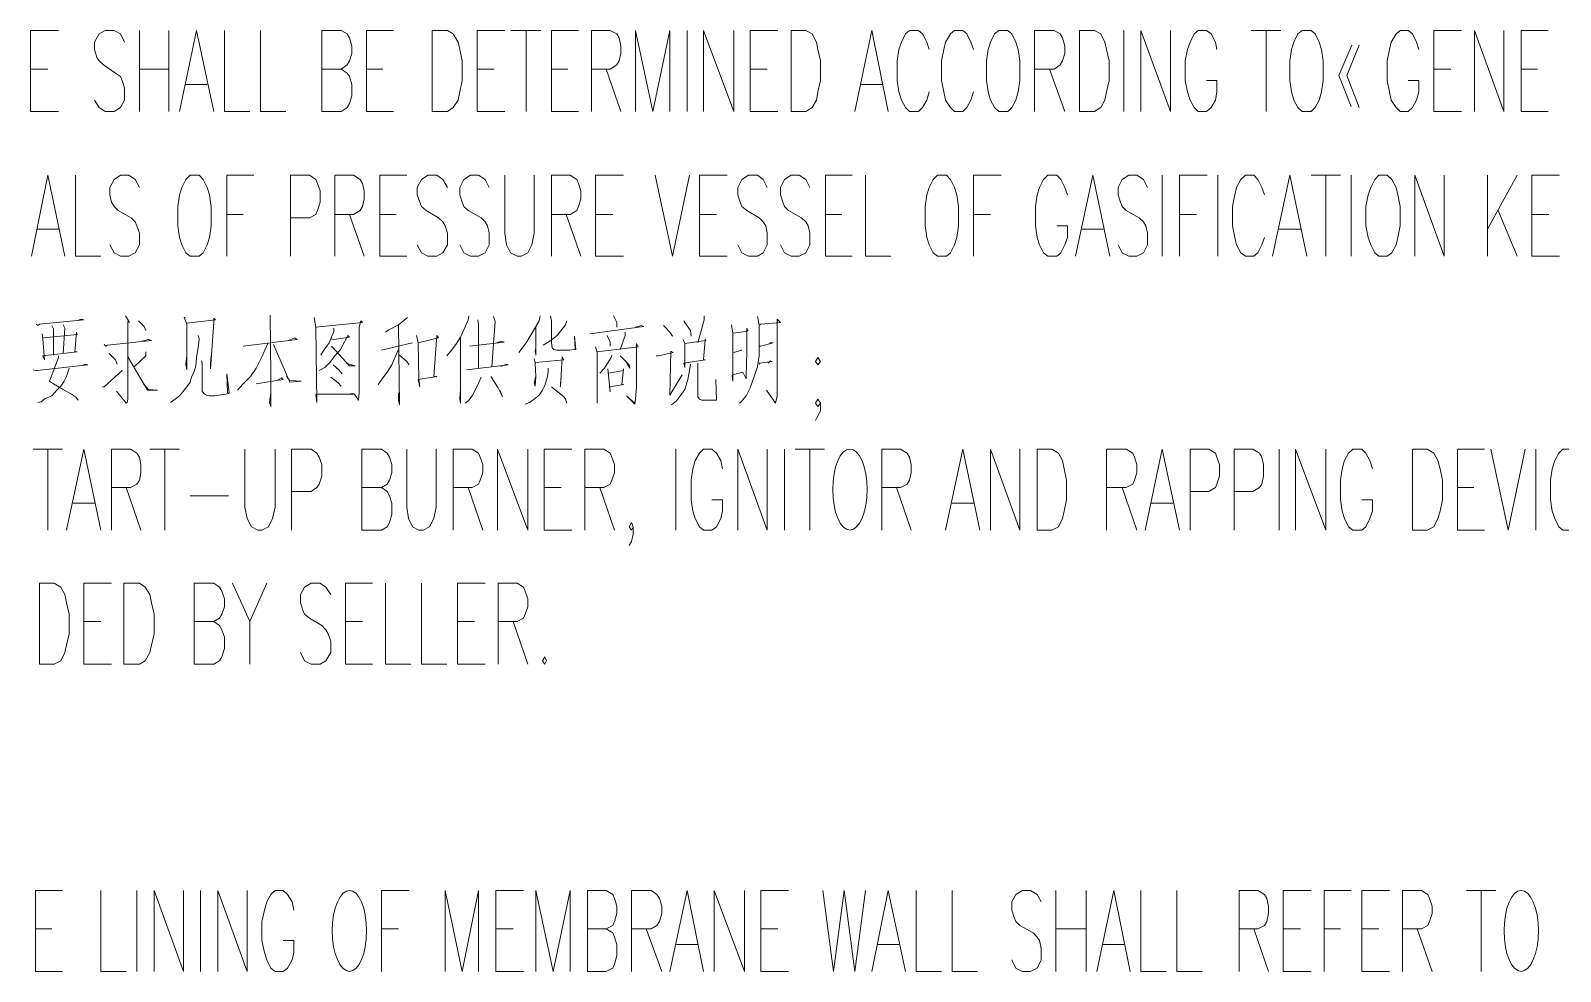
# Model space of a CAD drawing. Header units: millimetres. Extents: x 0 to 588, y 0 to 874.
# Drawn here: x 503.89 to 543.5, y 555.9 to 580.26 of the extents above; entities that cross this region are included whole.
import ezdxf

# ---------------------------------------------------------------- set-up
doc = ezdxf.new("R2010")
doc.units = ezdxf.units.MM
doc.layers.get('0').update_dxf_attribs({"lineweight": 18})

msp = doc.modelspace()

# ---------------------------------------------------------------- linework, layer by layer
at = {"color": 0, "lineweight": 0}
for points in [[(503.894, 578.168), (503.894, 580.263), (504.613, 580.263)], [(506.328, 579.967), (506.222, 580.178), (506.053, 580.263), (505.82, 580.263), (505.672, 580.178), (505.545, 579.967), (505.545, 579.776), (505.608, 579.564), (505.672, 579.48), (505.777, 579.374), (506.095, 579.162), (506.222, 579.078), (506.264, 578.972), (506.328, 578.781), (506.328, 578.464), (506.222, 578.273), (506.053, 578.168), (505.82, 578.168), (505.672, 578.273), (505.545, 578.464)], [(506.709, 580.263), (506.709, 578.168)], [(507.471, 580.263), (507.471, 578.168)], [(507.746, 578.168), (508.19, 580.263), (508.635, 578.168)], [(508.91, 580.263), (508.91, 578.168), (509.566, 578.168)], [(509.841, 580.263), (509.841, 578.168), (510.498, 578.168)], [(511.429, 578.168), (511.429, 580.263), (511.937, 580.263), (512.085, 580.178), (512.149, 580.072), (512.212, 579.861), (512.212, 579.67), (512.149, 579.48), (512.085, 579.374), (511.937, 579.268), (511.429, 579.268)], [(512.593, 578.168), (512.593, 580.263), (513.292, 580.263)], [(515.451, 578.168), (515.451, 580.263), (516.17, 580.263)], [(516.318, 580.263), (517.102, 580.263)], [(516.721, 580.263), (516.721, 578.168)], [(517.377, 578.168), (517.377, 580.263), (518.075, 580.263)], [(518.414, 578.168), (518.414, 580.263), (518.901, 580.263), (519.07, 580.178), (519.134, 580.072), (519.176, 579.861), (519.176, 579.67), (519.134, 579.48), (519.07, 579.374), (518.901, 579.268), (518.414, 579.268)], [(519.557, 578.168), (519.557, 580.263), (520.001, 578.168), (520.446, 580.263), (520.446, 578.168)], [(520.89, 580.263), (520.89, 578.168)], [(521.314, 578.168), (521.314, 580.263), (522.097, 578.168), (522.097, 580.263)], [(522.52, 578.168), (522.52, 580.263), (523.24, 580.263)], [(525.23, 578.168), (525.674, 580.263), (526.097, 578.168)], [(527.156, 579.776), (527.092, 579.967), (526.986, 580.178), (526.881, 580.263), (526.648, 580.263), (526.542, 580.178), (526.436, 579.967), (526.373, 579.776), (526.33, 579.48), (526.33, 578.972), (526.373, 578.676), (526.436, 578.464), (526.542, 578.273), (526.648, 578.168), (526.881, 578.168), (526.986, 578.273), (527.092, 578.464), (527.156, 578.676)], [(528.299, 579.776), (528.235, 579.967), (528.13, 580.178), (528.024, 580.263), (527.812, 580.263), (527.706, 580.178), (527.579, 579.967), (527.537, 579.776), (527.473, 579.48), (527.473, 578.972), (527.537, 578.676), (527.579, 578.464), (527.706, 578.273), (527.812, 578.168), (528.024, 578.168), (528.13, 578.273), (528.235, 578.464), (528.299, 578.676)], [(529.886, 578.168), (529.886, 580.263), (530.394, 580.263), (530.543, 580.178), (530.606, 580.072), (530.669, 579.861), (530.669, 579.67), (530.606, 579.48), (530.543, 579.374), (530.394, 579.268), (529.886, 579.268)], [(532.193, 580.263), (532.193, 578.168)], [(532.638, 578.168), (532.638, 580.263), (533.4, 578.168), (533.4, 580.263)], [(534.606, 579.776), (534.564, 579.967), (534.458, 580.178), (534.331, 580.263), (534.12, 580.263), (534.014, 580.178), (533.908, 579.967), (533.845, 579.776), (533.781, 579.48), (533.781, 578.972), (533.845, 578.676), (533.908, 578.464), (534.014, 578.273), (534.12, 578.168), (534.331, 578.168), (534.458, 578.273), (534.564, 578.464), (534.606, 578.676), (534.606, 578.972), (534.331, 578.972)], [(535.495, 580.263), (536.258, 580.263)], [(535.876, 580.263), (535.876, 578.168)], [(539.835, 579.776), (539.771, 579.967), (539.665, 580.178), (539.559, 580.263), (539.348, 580.263), (539.242, 580.178), (539.115, 579.967), (539.073, 579.776), (539.009, 579.48), (539.009, 578.972), (539.073, 578.676), (539.115, 578.464), (539.242, 578.273), (539.348, 578.168), (539.559, 578.168), (539.665, 578.273), (539.771, 578.464), (539.835, 578.676), (539.835, 578.972), (539.559, 578.972)], [(540.216, 578.168), (540.216, 580.263), (540.935, 580.263)], [(541.274, 578.168), (541.274, 580.263), (542.036, 578.168), (542.036, 580.263)], [(542.481, 578.168), (542.481, 580.263), (543.179, 580.263)], [(538.099, 579.882), (537.76, 579.099), (538.078, 578.294)], [(538.289, 579.882), (537.972, 579.099), (538.289, 578.273)], [(503.894, 579.268), (504.338, 579.268)], [(506.709, 579.268), (507.471, 579.268)], [(511.937, 579.268), (512.085, 579.162), (512.149, 579.078), (512.212, 578.866), (512.212, 578.57), (512.149, 578.379), (512.085, 578.273), (511.937, 578.168), (511.429, 578.168)], [(512.593, 579.268), (513.016, 579.268)], [(515.451, 579.268), (515.895, 579.268)], [(517.377, 579.268), (517.8, 579.268)], [(518.795, 579.268), (519.176, 578.168)], [(522.52, 579.268), (522.965, 579.268)], [(530.267, 579.268), (530.669, 578.168)], [(540.216, 579.268), (540.66, 579.268)], [(542.481, 579.268), (542.904, 579.268)], [(507.915, 578.866), (508.466, 578.866)], [(525.399, 578.866), (525.949, 578.866)], [(503.894, 578.168), (504.613, 578.168)], [(512.593, 578.168), (513.292, 578.168)], [(515.451, 578.168), (516.17, 578.168)], [(517.377, 578.168), (518.075, 578.168)], [(522.52, 578.168), (523.24, 578.168)], [(540.216, 578.168), (540.935, 578.168)], [(542.481, 578.168), (543.179, 578.168)], [(503.915, 574.421), (504.338, 576.516), (504.783, 574.421)], [(505.058, 576.516), (505.058, 574.421), (505.714, 574.421)], [(506.709, 576.199), (506.603, 576.411), (506.434, 576.516), (506.222, 576.516), (506.053, 576.411), (505.947, 576.199), (505.947, 576.009), (505.989, 575.818), (506.053, 575.712), (506.159, 575.606), (506.497, 575.416), (506.603, 575.31), (506.645, 575.204), (506.709, 575.014), (506.709, 574.717), (506.603, 574.506), (506.434, 574.421), (506.222, 574.421), (506.053, 574.506), (505.947, 574.717)], [(508.974, 574.421), (508.974, 576.516), (509.672, 576.516)], [(510.625, 574.421), (510.625, 576.516), (511.111, 576.516), (511.281, 576.411), (511.323, 576.305), (511.387, 576.114), (511.387, 575.818), (511.323, 575.606), (511.281, 575.5), (511.111, 575.416), (510.625, 575.416)], [(511.768, 574.421), (511.768, 576.516), (512.255, 576.516), (512.424, 576.411), (512.487, 576.305), (512.53, 576.114), (512.53, 575.903), (512.487, 575.712), (512.424, 575.606), (512.255, 575.5), (511.768, 575.5)], [(512.932, 574.421), (512.932, 576.516), (513.63, 576.516)], [(514.689, 576.199), (514.562, 576.411), (514.413, 576.516), (514.181, 576.516), (514.011, 576.411), (513.905, 576.199), (513.905, 576.009), (513.969, 575.818), (514.011, 575.712), (514.138, 575.606), (514.456, 575.416), (514.562, 575.31), (514.625, 575.204), (514.689, 575.014), (514.689, 574.717), (514.562, 574.506), (514.413, 574.421), (514.181, 574.421), (514.011, 574.506), (513.905, 574.717)], [(515.768, 576.199), (515.662, 576.411), (515.493, 576.516), (515.281, 576.516), (515.112, 576.411), (515.006, 576.199), (515.006, 576.009), (515.07, 575.818), (515.112, 575.712), (515.218, 575.606), (515.557, 575.416), (515.662, 575.31), (515.726, 575.204), (515.768, 575.014), (515.768, 574.717), (515.662, 574.506), (515.493, 574.421), (515.281, 574.421), (515.112, 574.506), (515.006, 574.717)], [(516.17, 576.516), (516.17, 575.014), (516.213, 574.717), (516.318, 574.506), (516.488, 574.421), (516.594, 574.421), (516.763, 574.506), (516.869, 574.717), (516.932, 575.014), (516.932, 576.516)], [(517.377, 574.421), (517.377, 576.516), (517.864, 576.516), (518.033, 576.411), (518.075, 576.305), (518.139, 576.114), (518.139, 575.903), (518.075, 575.712), (518.033, 575.606), (517.864, 575.5), (517.377, 575.5)], [(518.52, 574.421), (518.52, 576.516), (519.24, 576.516)], [(520.065, 576.516), (520.51, 574.421), (520.954, 576.516)], [(521.208, 574.421), (521.208, 576.516), (521.928, 576.516)], [(522.965, 576.199), (522.859, 576.411), (522.711, 576.516), (522.478, 576.516), (522.309, 576.411), (522.203, 576.199), (522.203, 576.009), (522.266, 575.818), (522.309, 575.712), (522.436, 575.606), (522.753, 575.416), (522.859, 575.31), (522.923, 575.204), (522.965, 575.014), (522.965, 574.717), (522.859, 574.506), (522.711, 574.421), (522.478, 574.421), (522.309, 574.506), (522.203, 574.717)], [(524.066, 576.199), (523.96, 576.411), (523.79, 576.516), (523.579, 576.516), (523.409, 576.411), (523.303, 576.199), (523.303, 576.009), (523.367, 575.818), (523.409, 575.712), (523.515, 575.606), (523.854, 575.416), (523.96, 575.31), (524.023, 575.204), (524.066, 575.014), (524.066, 574.717), (523.96, 574.506), (523.79, 574.421), (523.579, 574.421), (523.409, 574.506), (523.303, 574.717)], [(524.468, 574.421), (524.468, 576.516), (525.166, 576.516)], [(525.505, 576.516), (525.505, 574.421), (526.161, 574.421)], [(528.299, 574.421), (528.299, 576.516), (529.019, 576.516)], [(530.733, 576.009), (530.669, 576.199), (530.564, 576.411), (530.458, 576.516), (530.225, 576.516), (530.119, 576.411), (530.013, 576.199), (529.95, 576.009), (529.908, 575.712), (529.908, 575.204), (529.95, 574.908), (530.013, 574.717), (530.119, 574.506), (530.225, 574.421), (530.458, 574.421), (530.564, 574.506), (530.669, 574.717), (530.733, 574.908), (530.733, 575.204), (530.458, 575.204)], [(530.945, 574.421), (531.389, 576.516), (531.834, 574.421)], [(532.807, 576.199), (532.702, 576.411), (532.532, 576.516), (532.321, 576.516), (532.151, 576.411), (532.045, 576.199), (532.045, 576.009), (532.109, 575.818), (532.151, 575.712), (532.257, 575.606), (532.596, 575.416), (532.702, 575.31), (532.765, 575.204), (532.807, 575.014), (532.807, 574.717), (532.702, 574.506), (532.532, 574.421), (532.321, 574.421), (532.151, 574.506), (532.045, 574.717)], [(533.188, 576.516), (533.188, 574.421)], [(533.633, 574.421), (533.633, 576.516), (534.352, 576.516)], [(534.628, 576.516), (534.628, 574.421)], [(535.834, 576.009), (535.771, 576.199), (535.665, 576.411), (535.559, 576.516), (535.347, 576.516), (535.22, 576.411), (535.115, 576.199), (535.072, 576.009), (535.009, 575.712), (535.009, 575.204), (535.072, 574.908), (535.115, 574.717), (535.22, 574.506), (535.347, 574.421), (535.559, 574.421), (535.665, 574.506), (535.771, 574.717), (535.834, 574.908)], [(536.046, 574.421), (536.49, 576.516), (536.935, 574.421)], [(537.041, 576.516), (537.803, 576.516)], [(537.422, 576.516), (537.422, 574.421)], [(538.078, 576.516), (538.078, 574.421)], [(539.729, 574.421), (539.729, 576.516), (540.491, 574.421), (540.491, 576.516)], [(541.613, 576.516), (541.613, 574.421)], [(542.375, 576.516), (541.613, 575.12)], [(542.756, 574.421), (542.756, 576.516), (543.475, 576.516)], [(508.974, 575.5), (509.397, 575.5)], [(512.149, 575.5), (512.53, 574.421)], [(512.932, 575.5), (513.355, 575.5)], [(517.758, 575.5), (518.139, 574.421)], [(518.52, 575.5), (518.964, 575.5)], [(521.208, 575.5), (521.653, 575.5)], [(524.468, 575.5), (524.891, 575.5)], [(528.299, 575.5), (528.743, 575.5)], [(533.633, 575.5), (534.077, 575.5)], [(541.888, 575.606), (542.375, 574.421)], [(542.756, 575.5), (543.2, 575.5)], [(504.063, 575.12), (504.613, 575.12)], [(531.114, 575.12), (531.664, 575.12)], [(536.215, 575.12), (536.765, 575.12)], [(512.932, 574.421), (513.63, 574.421)], [(518.52, 574.421), (519.24, 574.421)], [(521.208, 574.421), (521.928, 574.421)], [(524.468, 574.421), (525.166, 574.421)], [(542.756, 574.421), (543.475, 574.421)], [(504.042, 572.664), (504.084, 572.622), (504.127, 572.664), (505.269, 572.77), (505.206, 572.791), (505.079, 572.749)], [(506.349, 572.876), (506.455, 572.707), (506.413, 572.728), (506.413, 570.717), (506.391, 570.632), (506.37, 570.611), (506.116, 570.928)], [(506.688, 572.749), (506.836, 572.601), (506.878, 572.494)], [(507.894, 572.833), (507.873, 572.833), (507.937, 572.664), (507.937, 571.479), (507.915, 571.627), (507.937, 571.839)], [(507.937, 572.685), (508.677, 572.77), (508.635, 572.812), (508.635, 572.707), (508.55, 571.5), (508.55, 571.648), (508.572, 571.839)], [(510.096, 572.897), (510.117, 571.352), (510.117, 570.526), (510.074, 570.632), (510.117, 570.886)], [(511.238, 572.833), (511.281, 572.579), (511.302, 570.632), (511.281, 570.844), (512.297, 570.844), (512.233, 570.865), (512.085, 570.844)], [(511.281, 572.579), (512.487, 572.707), (512.445, 572.749), (512.403, 572.579), (512.403, 570.886), (512.381, 570.696), (512.276, 570.844)], [(513.652, 572.833), (513.419, 572.643), (513.165, 572.516), (513.08, 572.452)], [(515.239, 572.876), (515.218, 572.77), (515.112, 572.516), (515.027, 572.326), (514.9, 572.135), (514.794, 571.987), (514.668, 571.839)], [(515.472, 572.77), (515.493, 572.664), (515.493, 571.521)], [(515.874, 572.855), (515.916, 572.728), (515.832, 571.563)], [(517.081, 572.876), (517.059, 572.749), (516.848, 572.389), (516.721, 572.177), (516.594, 572.008), (516.53, 571.923)], [(517.779, 572.749), (517.737, 572.643), (517.525, 572.368), (517.335, 572.22), (517.165, 572.114)], [(517.356, 572.876), (517.377, 572.749), (517.377, 572.177), (517.398, 572.05), (517.44, 572.008), (517.525, 571.987), (517.842, 571.987), (517.97, 572.008), (518.012, 572.008), (517.97, 572.347), (517.991, 572.008)], [(518.986, 572.876), (519.07, 572.707), (519.07, 572.579)], [(520.806, 572.749), (520.827, 572.707), (520.975, 572.494), (520.996, 572.347)], [(521.335, 572.876), (521.335, 572.77), (521.166, 572.177)], [(522.711, 572.855), (522.753, 572.643), (522.753, 571.839), (522.711, 571.563), (522.626, 571.309), (522.52, 571.013), (522.414, 570.802), (522.288, 570.653), (522.245, 570.611)], [(522.774, 572.643), (522.795, 572.664), (523.303, 572.707), (523.219, 572.791), (523.219, 570.802), (523.177, 570.611), (522.944, 570.95)], [(504.19, 572.41), (504.211, 572.283), (504.253, 571.733), (504.211, 571.839), (505.1, 571.944), (505.037, 571.944), (505.079, 572.452), (505.1, 572.389), (504.232, 572.304)], [(504.444, 572.622), (504.486, 572.537), (504.486, 571.86)], [(504.74, 572.643), (504.783, 572.558), (504.74, 571.902)], [(505.799, 572.135), (505.841, 572.093), (505.883, 572.114), (507.026, 572.241), (506.942, 572.262), (506.772, 572.22)], [(508.233, 572.368), (508.254, 572.283), (508.233, 572.05), (508.19, 571.796), (508.169, 571.585), (508.127, 571.436), (508.063, 571.288), (508.021, 571.161), (507.937, 571.034), (507.831, 570.907), (507.746, 570.802), (507.64, 570.717), (507.513, 570.632)], [(509.397, 572.093), (510.794, 572.262), (510.731, 572.304), (510.561, 572.241)], [(511.683, 572.283), (511.747, 572.262), (512.149, 572.326), (512.106, 572.368), (511.916, 572.008), (511.768, 571.839), (511.641, 571.669), (511.514, 571.542), (511.365, 571.458)], [(511.747, 572.558), (511.747, 572.474), (511.62, 572.177), (511.471, 571.965), (511.408, 571.86)], [(513.419, 572.643), (513.44, 570.569), (513.419, 570.696), (513.419, 570.886)], [(513.884, 572.368), (513.927, 572.177), (513.948, 571.246), (513.969, 571.034), (513.927, 571.225), (514.413, 571.309), (514.329, 571.309), (514.413, 572.368), (514.456, 572.304), (513.927, 572.177)], [(515.027, 572.326), (515.027, 570.611), (515.006, 570.738), (515.027, 570.971)], [(516.975, 572.579), (516.975, 571.86), (516.953, 571.965), (516.975, 572.05)], [(518.372, 572.41), (519.769, 572.601), (519.705, 572.622), (519.557, 572.579)], [(518.816, 572.368), (518.901, 572.198), (518.901, 572.093)], [(519.282, 572.452), (519.282, 572.368), (519.155, 572.008)], [(520.277, 572.622), (520.467, 572.431), (520.51, 572.347), (520.446, 572.452)], [(520.785, 572.262), (520.827, 572.156), (520.827, 571.542), (520.806, 571.648), (521.356, 571.733), (521.314, 571.733), (521.356, 572.262), (521.377, 572.241), (520.827, 572.156)], [(522.034, 572.643), (522.076, 572.431), (522.076, 571.183), (522.055, 571.331), (522.076, 571.352), (522.33, 571.415), (522.414, 571.246), (522.414, 571.309), (522.436, 571.944), (522.436, 572.558), (522.457, 572.494), (522.414, 572.474), (522.076, 572.431)], [(505.926, 571.902), (506.095, 571.733), (506.137, 571.627)], [(506.878, 571.944), (506.878, 571.839), (506.582, 571.563)], [(510.032, 572.156), (509.884, 571.817), (509.736, 571.521), (509.587, 571.309), (509.397, 571.119), (509.249, 570.95)], [(510.18, 572.135), (510.603, 571.161), (510.9, 571.183), (510.603, 571.204), (510.519, 571.309)], [(511.662, 572.072), (511.704, 572.072), (512.149, 571.585), (512.297, 571.585), (512.149, 571.627), (512.064, 571.648)], [(513.419, 572.008), (513.334, 571.817), (513.249, 571.605), (513.122, 571.415), (513.016, 571.267), (512.889, 571.098)], [(513.779, 572.177), (512.974, 571.987)], [(515.26, 572.093), (516.149, 572.198), (516.086, 572.22), (515.959, 572.177)], [(518.52, 572.072), (518.562, 571.923), (518.562, 570.611), (518.562, 570.907)], [(518.562, 571.944), (519.62, 572.072), (519.578, 572.156), (519.578, 571.034), (519.557, 570.717), (519.536, 570.59), (519.324, 570.802), (519.536, 570.611)], [(520.086, 571.839), (520.15, 571.839), (520.531, 571.923), (520.467, 571.965), (520.446, 570.823), (520.764, 571.352)], [(522.097, 571.923), (522.309, 571.987), (522.288, 571.987)], [(522.774, 572.093), (522.795, 572.093), (523.113, 572.177), (523.028, 572.177)], [(503.957, 571.479), (504.021, 571.458), (504.063, 571.458), (505.375, 571.605), (505.312, 571.627), (505.206, 571.585)], [(504.889, 571.521), (504.825, 571.309), (504.762, 571.183), (504.677, 571.056), (504.571, 570.95), (504.444, 570.802), (504.275, 570.738), (504.169, 570.653), (504.084, 570.632)], [(504.613, 571.839), (504.613, 571.796), (504.38, 571.183), (504.486, 571.119), (504.74, 570.971), (504.952, 570.844), (505.058, 570.78), (505.121, 570.696)], [(506.413, 571.817), (506.921, 570.95), (507.175, 570.95), (506.942, 570.971), (506.815, 571.119)], [(508.317, 571.712), (508.339, 571.648), (508.339, 570.928), (508.381, 570.865), (508.445, 570.823), (508.529, 570.802), (508.656, 570.802), (508.952, 570.844), (509.016, 570.865), (509.037, 570.886), (508.974, 571.373), (508.995, 570.886)], [(511.725, 571.605), (511.873, 571.479), (511.958, 571.373)], [(513.44, 571.86), (513.63, 571.691), (513.694, 571.605)], [(515.176, 571.479), (516.255, 571.605), (516.213, 571.627), (516.064, 571.563)], [(517.292, 571.521), (517.292, 571.436), (517.271, 571.309), (517.207, 571.076), (517.144, 570.95), (517.059, 570.823), (516.932, 570.717), (516.805, 570.632), (516.699, 570.59)], [(516.932, 571.775), (516.953, 571.648), (516.975, 571.309), (516.953, 571.056), (516.932, 571.14), (516.975, 571.309)], [(516.975, 571.669), (517.694, 571.733), (517.652, 571.817), (517.61, 571.034), (517.61, 571.119), (517.631, 571.309)], [(518.943, 571.86), (518.922, 571.796), (518.753, 571.521), (518.626, 571.394)], [(518.837, 571.5), (518.901, 570.907), (518.88, 571.034), (519.24, 571.098), (519.197, 571.098), (519.24, 571.5), (519.24, 571.458), (518.859, 571.394)], [(519.155, 571.839), (519.388, 571.605), (519.409, 571.521), (519.324, 571.669)], [(520.975, 571.627), (520.954, 571.458), (520.912, 571.225), (520.827, 570.971), (520.742, 570.844), (520.615, 570.674), (520.488, 570.569)], [(521.166, 571.648), (521.166, 570.78), (521.208, 570.717), (521.271, 570.696), (521.653, 570.696), (521.631, 571.225)], [(522.753, 571.627), (522.774, 571.648), (523.092, 571.691), (523.049, 571.712), (522.986, 571.648)], [(505.756, 571.034), (505.799, 571.034), (506.264, 571.458)], [(509.736, 571.119), (510.434, 571.225), (510.392, 571.267), (510.265, 571.204)], [(511.662, 571.288), (511.852, 571.14), (511.937, 571.056)], [(515.557, 571.288), (515.451, 571.056), (515.324, 570.802), (515.239, 570.696), (515.154, 570.611)], [(515.811, 571.309), (516.001, 571.013), (516.043, 570.928), (516.107, 570.78), (516.043, 570.95)], [(517.377, 571.034), (517.546, 570.907), (517.694, 570.78), (517.737, 570.717), (517.779, 570.611)], [(524.214, 570.167), (524.256, 570.251), (524.341, 570.42), (524.341, 570.611), (524.277, 570.717), (524.214, 570.611), (524.277, 570.526), (524.341, 570.611)], [(503.957, 569.426), (504.719, 569.426)], [(504.338, 569.426), (504.338, 567.33)], [(504.825, 567.33), (505.269, 569.426), (505.714, 567.33)], [(505.989, 567.33), (505.989, 569.426), (506.476, 569.426), (506.645, 569.319), (506.709, 569.214), (506.751, 569.024), (506.751, 568.812), (506.709, 568.621), (506.645, 568.515), (506.476, 568.43), (505.989, 568.43)], [(506.984, 569.426), (507.746, 569.426)], [(507.365, 569.426), (507.365, 567.33)], [(509.439, 569.426), (509.439, 567.923), (509.503, 567.626), (509.609, 567.415), (509.778, 567.33), (509.884, 567.33), (510.053, 567.415), (510.159, 567.626), (510.223, 567.923), (510.223, 569.426)], [(510.646, 567.33), (510.646, 569.426), (511.154, 569.426), (511.302, 569.319), (511.365, 569.214), (511.429, 569.024), (511.429, 568.727), (511.365, 568.515), (511.302, 568.43), (511.154, 568.325), (510.646, 568.325)], [(512.466, 567.33), (512.466, 569.426), (512.974, 569.426), (513.122, 569.319), (513.186, 569.214), (513.249, 569.024), (513.249, 568.812), (513.186, 568.621), (513.122, 568.515), (512.974, 568.43), (512.466, 568.43)], [(513.63, 569.426), (513.63, 567.923), (513.673, 567.626), (513.779, 567.415), (513.948, 567.33), (514.054, 567.33), (514.223, 567.415), (514.329, 567.626), (514.392, 567.923), (514.392, 569.426)], [(514.837, 567.33), (514.837, 569.426), (515.324, 569.426), (515.493, 569.319), (515.535, 569.214), (515.599, 569.024), (515.599, 568.812), (515.535, 568.621), (515.493, 568.515), (515.324, 568.43), (514.837, 568.43)], [(515.98, 567.33), (515.98, 569.426), (516.763, 567.33), (516.763, 569.426)], [(517.186, 567.33), (517.186, 569.426), (517.906, 569.426)], [(518.245, 567.33), (518.245, 569.426), (518.731, 569.426), (518.901, 569.319), (518.943, 569.214), (519.007, 569.024), (519.007, 568.812), (518.943, 568.621), (518.901, 568.515), (518.731, 568.43), (518.245, 568.43)], [(520.594, 569.426), (520.594, 567.33)], [(521.801, 568.918), (521.758, 569.129), (521.653, 569.319), (521.525, 569.426), (521.314, 569.426), (521.208, 569.319), (521.102, 569.129), (521.039, 568.918), (520.996, 568.621), (520.996, 568.113), (521.039, 567.817), (521.102, 567.626), (521.208, 567.415), (521.314, 567.33), (521.525, 567.33), (521.653, 567.415), (521.758, 567.626), (521.801, 567.817), (521.801, 568.113), (521.525, 568.113)], [(522.203, 567.33), (522.203, 569.426), (522.965, 567.33), (522.965, 569.426)], [(523.409, 569.426), (523.409, 567.33)], [(523.684, 569.426), (524.447, 569.426)], [(524.066, 569.426), (524.066, 567.33)], [(525.928, 567.33), (525.928, 569.426), (526.415, 569.426), (526.584, 569.319), (526.648, 569.214), (526.69, 569.024), (526.69, 568.812), (526.648, 568.621), (526.584, 568.515), (526.415, 568.43), (525.928, 568.43)], [(527.579, 567.33), (528.024, 569.426), (528.468, 567.33)], [(528.743, 567.33), (528.743, 569.426), (529.505, 567.33), (529.505, 569.426)], [(531.749, 567.33), (531.749, 569.426), (532.257, 569.426), (532.426, 569.319), (532.469, 569.214), (532.532, 569.024), (532.532, 568.812), (532.469, 568.621), (532.426, 568.515), (532.257, 568.43), (531.749, 568.43)], [(532.744, 567.33), (533.188, 569.426), (533.633, 567.33)], [(533.908, 567.33), (533.908, 569.426), (534.395, 569.426), (534.564, 569.319), (534.606, 569.214), (534.67, 569.024), (534.67, 568.727), (534.606, 568.515), (534.564, 568.43), (534.395, 568.325), (533.908, 568.325)], [(535.051, 567.33), (535.051, 569.426), (535.538, 569.426), (535.707, 569.319), (535.771, 569.214), (535.813, 569.024), (535.813, 568.727), (535.771, 568.515), (535.707, 568.43), (535.538, 568.325), (535.051, 568.325)], [(536.215, 569.426), (536.215, 567.33)], [(536.639, 567.33), (536.639, 569.426), (537.422, 567.33), (537.422, 569.426)], [(538.628, 568.918), (538.565, 569.129), (538.459, 569.319), (538.353, 569.426), (538.12, 569.426), (538.014, 569.319), (537.909, 569.129), (537.845, 568.918), (537.803, 568.621), (537.803, 568.113), (537.845, 567.817), (537.909, 567.626), (538.014, 567.415), (538.12, 567.33), (538.353, 567.33), (538.459, 567.415), (538.565, 567.626), (538.628, 567.817), (538.628, 568.113), (538.353, 568.113)], [(540.83, 567.33), (540.83, 569.426), (541.528, 569.426)], [(541.697, 569.426), (542.142, 567.33), (542.586, 569.426)], [(542.861, 569.426), (542.861, 567.33)], [(544.068, 568.918), (544.005, 569.129), (543.899, 569.319), (543.793, 569.426), (543.56, 569.426), (543.454, 569.319), (543.348, 569.129), (543.285, 568.918), (543.242, 568.621), (543.242, 568.113), (543.285, 567.817), (543.348, 567.626), (543.454, 567.415), (543.56, 567.33), (543.793, 567.33), (543.899, 567.415), (544.005, 567.626), (544.068, 567.817)], [(506.37, 568.43), (506.751, 567.33)], [(512.974, 568.43), (513.122, 568.325), (513.186, 568.219), (513.249, 568.029), (513.249, 567.732), (513.186, 567.521), (513.122, 567.415), (512.974, 567.33), (512.466, 567.33)], [(515.218, 568.43), (515.599, 567.33)], [(517.186, 568.43), (517.631, 568.43)], [(518.626, 568.43), (519.007, 567.33)], [(526.309, 568.43), (526.69, 567.33)], [(532.151, 568.43), (532.532, 567.33)], [(540.83, 568.43), (541.253, 568.43)], [(504.994, 568.029), (505.545, 568.029)], [(508.021, 568.219), (509.016, 568.219)], [(527.749, 568.029), (528.299, 568.029)], [(532.913, 568.029), (533.463, 568.029)], [(519.494, 567.415), (519.451, 567.33), (519.388, 567.415), (519.451, 567.521), (519.494, 567.415), (519.494, 567.224), (519.451, 567.034), (519.388, 566.928)], [(517.186, 567.33), (517.906, 567.33)], [(540.83, 567.33), (541.528, 567.33)], [(505.269, 563.859), (505.269, 565.954), (505.989, 565.954)], [(508.127, 563.859), (508.127, 565.954), (508.635, 565.954), (508.783, 565.848), (508.847, 565.743), (508.91, 565.552), (508.91, 565.341), (508.847, 565.15), (508.783, 565.044), (508.635, 564.96), (508.127, 564.96)], [(509.122, 565.954), (509.566, 564.96), (509.566, 563.859)], [(510.011, 565.954), (509.566, 564.96)], [(511.662, 565.658), (511.535, 565.848), (511.387, 565.954), (511.154, 565.954), (510.985, 565.848), (510.879, 565.658), (510.879, 565.446), (510.942, 565.255), (510.985, 565.15), (511.111, 565.044), (511.429, 564.854), (511.535, 564.748), (511.598, 564.642), (511.662, 564.452), (511.662, 564.155), (511.535, 563.943), (511.387, 563.859), (511.154, 563.859), (510.985, 563.943), (510.879, 564.155)], [(512.043, 563.859), (512.043, 565.954), (512.741, 565.954)], [(513.08, 565.954), (513.08, 563.859), (513.736, 563.859)], [(514.011, 565.954), (514.011, 563.859), (514.668, 563.859)], [(514.943, 563.859), (514.943, 565.954), (515.662, 565.954)], [(516.001, 563.859), (516.001, 565.954), (516.488, 565.954), (516.657, 565.848), (516.699, 565.743), (516.763, 565.552), (516.763, 565.341), (516.699, 565.15), (516.657, 565.044), (516.488, 564.96), (516.001, 564.96)], [(505.269, 564.96), (505.714, 564.96)], [(508.635, 564.96), (508.783, 564.854), (508.847, 564.748), (508.91, 564.557), (508.91, 564.261), (508.847, 564.049), (508.783, 563.943), (508.635, 563.859), (508.127, 563.859)], [(512.043, 564.96), (512.487, 564.96)], [(514.943, 564.96), (515.387, 564.96)], [(516.382, 564.96), (516.763, 563.859)], [(505.269, 563.859), (505.989, 563.859)], [(512.043, 563.859), (512.741, 563.859)], [(514.943, 563.859), (515.662, 563.859)], [(504.021, 555.9), (504.021, 557.996), (504.719, 557.996)], [(505.714, 557.996), (505.714, 555.9), (506.37, 555.9)], [(506.645, 557.996), (506.645, 555.9)], [(507.09, 555.9), (507.09, 557.996), (507.852, 555.9), (507.852, 557.996)], [(508.296, 557.996), (508.296, 555.9)], [(508.741, 555.9), (508.741, 557.996), (509.503, 555.9), (509.503, 557.996)], [(510.709, 557.488), (510.667, 557.699), (510.54, 557.89), (510.434, 557.996), (510.223, 557.996), (510.117, 557.89), (510.011, 557.699), (509.947, 557.488), (509.884, 557.191), (509.884, 556.704), (509.947, 556.387), (510.011, 556.197), (510.117, 555.985), (510.223, 555.9), (510.434, 555.9), (510.54, 555.985), (510.667, 556.197), (510.709, 556.387), (510.709, 556.704), (510.434, 556.704)], [(512.974, 555.9), (512.974, 557.996), (513.694, 557.996)], [(514.625, 555.9), (514.625, 557.996), (515.07, 555.9), (515.493, 557.996), (515.493, 555.9)], [(515.938, 555.9), (515.938, 557.996), (516.657, 557.996)], [(516.975, 555.9), (516.975, 557.996), (517.419, 555.9), (517.864, 557.996), (517.864, 555.9)], [(518.308, 555.9), (518.308, 557.996), (518.795, 557.996), (518.964, 557.89), (519.007, 557.784), (519.07, 557.593), (519.07, 557.403), (519.007, 557.191), (518.964, 557.086), (518.795, 557.001), (518.308, 557.001)], [(519.451, 555.9), (519.451, 557.996), (519.959, 557.996), (520.107, 557.89), (520.171, 557.784), (520.234, 557.593), (520.234, 557.403), (520.171, 557.191), (520.107, 557.086), (519.959, 557.001), (519.451, 557.001)], [(520.446, 555.9), (520.89, 557.996), (521.314, 555.9)], [(521.589, 555.9), (521.589, 557.996), (522.372, 555.9), (522.372, 557.996)], [(522.795, 555.9), (522.795, 557.996), (523.515, 557.996)], [(524.404, 557.996), (524.679, 555.9), (524.955, 557.996), (525.23, 555.9), (525.505, 557.996)], [(525.674, 555.9), (526.097, 557.996), (526.542, 555.9)], [(526.817, 557.996), (526.817, 555.9), (527.473, 555.9)], [(527.749, 557.996), (527.749, 555.9), (528.405, 555.9)], [(530.056, 557.699), (529.95, 557.89), (529.78, 557.996), (529.569, 557.996), (529.399, 557.89), (529.294, 557.699), (529.294, 557.488), (529.357, 557.297), (529.399, 557.191), (529.505, 557.086), (529.844, 556.895), (529.95, 556.789), (530.013, 556.704), (530.056, 556.493), (530.056, 556.197), (529.95, 555.985), (529.78, 555.9), (529.569, 555.9), (529.399, 555.985), (529.294, 556.197)], [(530.437, 557.996), (530.437, 555.9)], [(531.22, 557.996), (531.22, 555.9)], [(531.495, 555.9), (531.939, 557.996), (532.363, 555.9)], [(532.638, 557.996), (532.638, 555.9), (533.294, 555.9)], [(533.569, 557.996), (533.569, 555.9), (534.226, 555.9)], [(535.178, 555.9), (535.178, 557.996), (535.665, 557.996), (535.834, 557.89), (535.898, 557.784), (535.94, 557.593), (535.94, 557.403), (535.898, 557.191), (535.834, 557.086), (535.665, 557.001), (535.178, 557.001)], [(536.321, 555.9), (536.321, 557.996), (537.041, 557.996)], [(537.379, 555.9), (537.379, 557.996), (538.078, 557.996)], [(538.353, 555.9), (538.353, 557.996), (539.073, 557.996)], [(539.411, 555.9), (539.411, 557.996), (539.898, 557.996), (540.067, 557.89), (540.11, 557.784), (540.173, 557.593), (540.173, 557.403), (540.11, 557.191), (540.067, 557.086), (539.898, 557.001), (539.411, 557.001)], [(541.062, 557.996), (541.824, 557.996)], [(541.443, 557.996), (541.443, 555.9)], [(504.021, 557.001), (504.444, 557.001)], [(512.974, 557.001), (513.419, 557.001)], [(515.938, 557.001), (516.382, 557.001)], [(518.795, 557.001), (518.964, 556.895), (519.007, 556.789), (519.07, 556.599), (519.07, 556.302), (519.007, 556.09), (518.964, 555.985), (518.795, 555.9), (518.308, 555.9)], [(519.832, 557.001), (520.234, 555.9)], [(522.795, 557.001), (523.24, 557.001)], [(530.437, 557.001), (531.22, 557.001)], [(535.559, 557.001), (535.94, 555.9)], [(536.321, 557.001), (536.765, 557.001)], [(537.379, 557.001), (537.803, 557.001)], [(538.353, 557.001), (538.798, 557.001)], [(539.792, 557.001), (540.173, 555.9)], [(520.615, 556.599), (521.166, 556.599)], [(525.822, 556.599), (526.373, 556.599)], [(531.664, 556.599), (532.193, 556.599)], [(504.021, 555.9), (504.719, 555.9)], [(515.938, 555.9), (516.657, 555.9)], [(522.795, 555.9), (523.515, 555.9)], [(536.321, 555.9), (537.041, 555.9)], [(538.353, 555.9), (539.073, 555.9)]]:
    msp.add_lwpolyline(points, dxfattribs=at)
for points in [[(514.287, 578.168), (514.287, 580.263), (514.689, 580.263), (514.837, 580.178), (514.964, 579.967), (515.006, 579.776), (515.07, 579.48), (515.07, 578.972), (515.006, 578.676), (514.964, 578.464), (514.837, 578.273), (514.689, 578.168)], [(523.579, 578.168), (523.579, 580.263), (523.96, 580.263), (524.129, 580.178), (524.235, 579.967), (524.277, 579.776), (524.341, 579.48), (524.341, 578.972), (524.277, 578.676), (524.235, 578.464), (524.129, 578.273), (523.96, 578.168)], [(528.955, 580.263), (528.849, 580.178), (528.743, 579.967), (528.68, 579.776), (528.638, 579.48), (528.638, 578.972), (528.68, 578.676), (528.743, 578.464), (528.849, 578.273), (528.955, 578.168), (529.188, 578.168), (529.294, 578.273), (529.399, 578.464), (529.463, 578.676), (529.505, 578.972), (529.505, 579.48), (529.463, 579.776), (529.399, 579.967), (529.294, 580.178), (529.188, 580.263)], [(531.051, 578.168), (531.051, 580.263), (531.432, 580.263), (531.601, 580.178), (531.707, 579.967), (531.749, 579.776), (531.812, 579.48), (531.812, 578.972), (531.749, 578.676), (531.707, 578.464), (531.601, 578.273), (531.432, 578.168)], [(536.808, 580.263), (536.702, 580.178), (536.596, 579.967), (536.533, 579.776), (536.49, 579.48), (536.49, 578.972), (536.533, 578.676), (536.596, 578.464), (536.702, 578.273), (536.808, 578.168), (537.041, 578.168), (537.146, 578.273), (537.252, 578.464), (537.316, 578.676), (537.358, 578.972), (537.358, 579.48), (537.316, 579.776), (537.252, 579.967), (537.146, 580.178), (537.041, 580.263)], [(508.021, 576.516), (507.915, 576.411), (507.81, 576.199), (507.746, 576.009), (507.704, 575.712), (507.704, 575.204), (507.746, 574.908), (507.81, 574.717), (507.915, 574.506), (508.021, 574.421), (508.254, 574.421), (508.36, 574.506), (508.466, 574.717), (508.529, 574.908), (508.572, 575.204), (508.572, 575.712), (508.529, 576.009), (508.466, 576.199), (508.36, 576.411), (508.254, 576.516)], [(527.367, 576.516), (527.262, 576.411), (527.156, 576.199), (527.092, 576.009), (527.05, 575.712), (527.05, 575.204), (527.092, 574.908), (527.156, 574.717), (527.262, 574.506), (527.367, 574.421), (527.6, 574.421), (527.706, 574.506), (527.812, 574.717), (527.875, 574.908), (527.918, 575.204), (527.918, 575.712), (527.875, 576.009), (527.812, 576.199), (527.706, 576.411), (527.6, 576.516)], [(538.798, 576.516), (538.692, 576.411), (538.586, 576.199), (538.522, 576.009), (538.459, 575.712), (538.459, 575.204), (538.522, 574.908), (538.586, 574.717), (538.692, 574.506), (538.798, 574.421), (539.009, 574.421), (539.136, 574.506), (539.242, 574.717), (539.284, 574.908), (539.348, 575.204), (539.348, 575.712), (539.284, 576.009), (539.242, 576.199), (539.136, 576.411), (539.009, 576.516)], [(524.277, 571.605), (524.341, 571.691), (524.277, 571.796), (524.214, 571.691)], [(529.95, 567.33), (529.95, 569.426), (530.331, 569.426), (530.5, 569.319), (530.606, 569.129), (530.648, 568.918), (530.712, 568.621), (530.712, 568.113), (530.648, 567.817), (530.606, 567.626), (530.5, 567.415), (530.331, 567.33)], [(539.665, 567.33), (539.665, 569.426), (540.046, 569.426), (540.216, 569.319), (540.322, 569.129), (540.385, 568.918), (540.448, 568.621), (540.448, 568.113), (540.385, 567.817), (540.322, 567.626), (540.216, 567.415), (540.046, 567.33)], [(504.127, 563.859), (504.127, 565.954), (504.507, 565.954), (504.677, 565.848), (504.783, 565.658), (504.825, 565.446), (504.889, 565.15), (504.889, 564.642), (504.825, 564.346), (504.783, 564.155), (504.677, 563.943), (504.507, 563.859)], [(506.307, 563.859), (506.307, 565.954), (506.709, 565.954), (506.857, 565.848), (506.984, 565.658), (507.026, 565.446), (507.09, 565.15), (507.09, 564.642), (507.026, 564.346), (506.984, 564.155), (506.857, 563.943), (506.709, 563.859)], [(517.207, 564.049), (517.144, 563.943), (517.207, 563.859), (517.25, 563.943)]]:
    msp.add_lwpolyline(points, close=True, dxfattribs=at)
for centre in [(525.103, 568.378), (512.149, 556.948), (542.481, 556.948)]:
    msp.add_ellipse(centre, major_axis=(0, 1.048), ratio=0.424242, dxfattribs=at)

doc.saveas('drawing.dxf')
